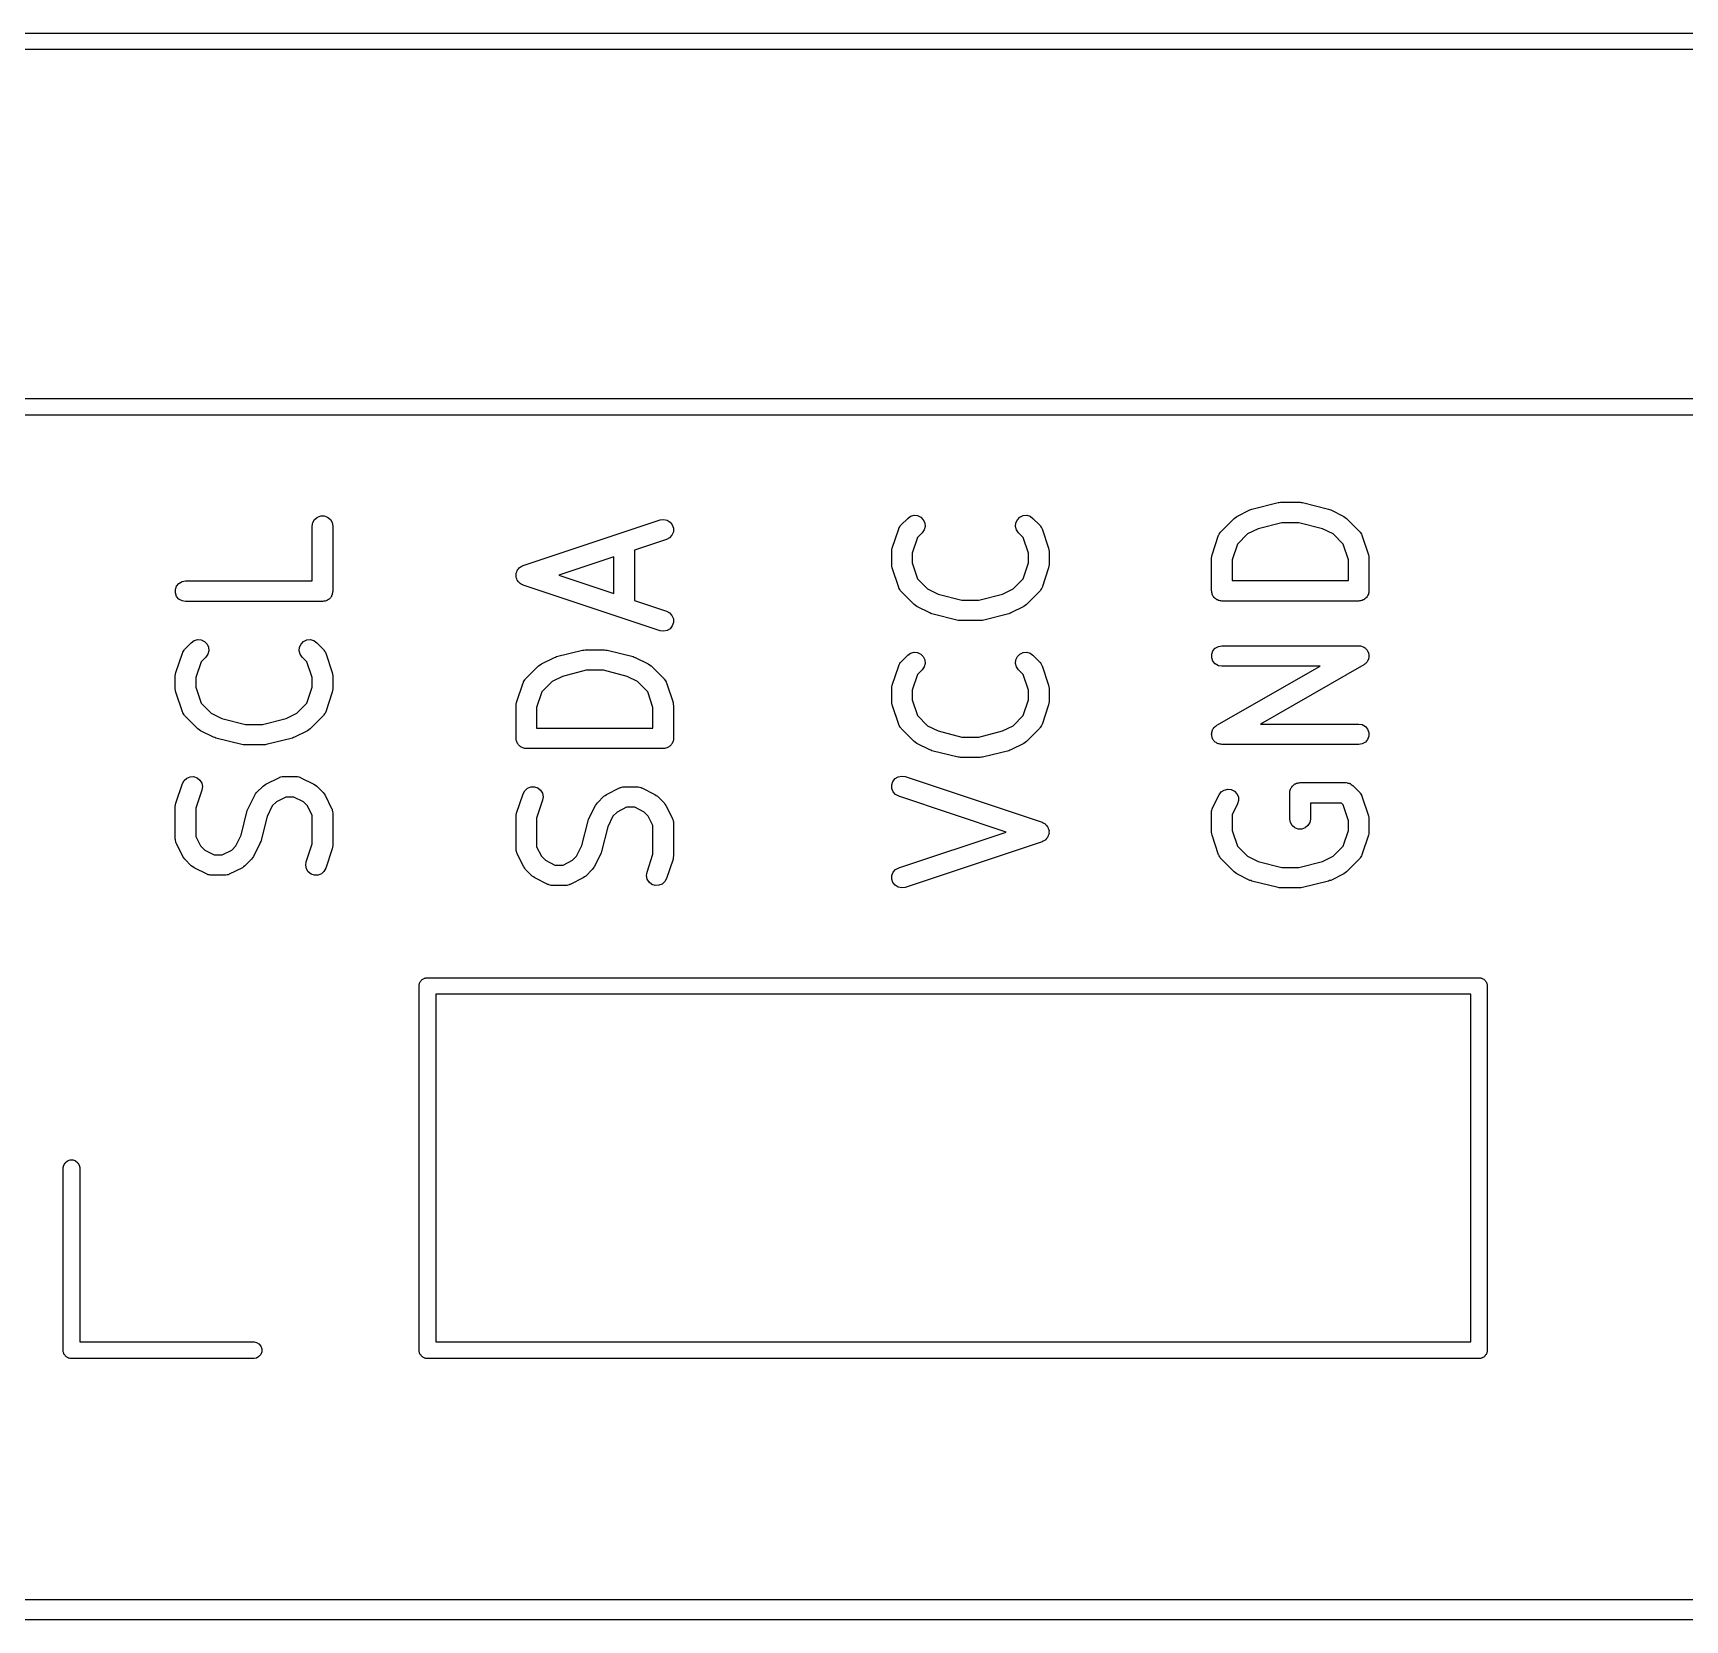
# Model space of a CAD drawing. Extents: x 92.1 to 192.1, y -135.1 to -45.9.
# Drawn here: x 157.9 to 169.97, y -135.07 to -123.49 of the extents above; entities that cross this region are included whole.
import ezdxf

# ---------------------------------------------------------------- set-up
doc = ezdxf.new("R2010")
doc.units = 0
doc.header["$MEASUREMENT"] = 0
doc.layers.add('BLACK', color=7, linetype='CONTINUOUS')

msp = doc.modelspace()

# ---------------------------------------------------------------- linework, layer by layer
at = {"layer": 'BLACK', "linetype": 'CONTINUOUS'}
for p, q in [((150.922, -123.486), (189.032, -123.486)), ((188.967, -123.606), (153.527, -123.606)), ((153.527, -126.156), (188.967, -126.156)), ((191.702, -126.276), (153.462, -126.276)), ((166.804, -126.962), (166.995, -126.915)), ((166.995, -126.915), (167.004, -126.914)), ((167.004, -126.914), (167.013, -126.912)), ((167.013, -126.912), (167.156, -126.912)), ((167.156, -126.912), (167.165, -126.914)), ((167.165, -126.914), (167.174, -126.915)), ((167.174, -126.915), (167.364, -126.962)), ((159.945, -127.06), (159.958, -127.038)), ((159.958, -127.038), (159.978, -127.021)), ((159.978, -127.021), (160.002, -127.012)), ((160.002, -127.012), (160.028, -127.012)), ((160.028, -127.012), (160.053, -127.021)), ((160.053, -127.021), (160.073, -127.038)), ((160.073, -127.038), (160.086, -127.06)), ((161.481, -127.375), (162.481, -127.042)), ((162.481, -127.042), (162.506, -127.038)), ((162.506, -127.038), (162.532, -127.043)), ((162.532, -127.043), (162.554, -127.057)), ((162.554, -127.057), (162.57, -127.077)), ((164.242, -127.077), (164.29, -127.03)), ((164.29, -127.03), (164.311, -127.015)), ((164.311, -127.015), (164.336, -127.008)), ((164.336, -127.008), (164.362, -127.01)), ((164.362, -127.01), (164.386, -127.021)), ((164.386, -127.021), (164.404, -127.04)), ((164.404, -127.04), (164.415, -127.063)), ((165.08, -127.063), (165.091, -127.04)), ((165.091, -127.04), (165.109, -127.021)), ((165.109, -127.021), (165.133, -127.01)), ((165.133, -127.01), (165.159, -127.008)), ((165.159, -127.008), (165.184, -127.015)), ((165.184, -127.015), (165.205, -127.03)), ((165.205, -127.03), (165.253, -127.077)), ((166.579, -127.125), (166.674, -127.03)), ((166.674, -127.03), (166.684, -127.023)), ((166.684, -127.023), (166.694, -127.016)), ((166.694, -127.016), (166.789, -126.968)), ((166.789, -126.968), (166.797, -126.966)), ((166.797, -126.966), (166.804, -126.962)), ((167.364, -126.962), (167.372, -126.966)), ((167.372, -126.966), (167.38, -126.968)), ((167.38, -126.968), (167.475, -127.016)), ((167.475, -127.016), (167.485, -127.023)), ((167.485, -127.023), (167.495, -127.03)), ((167.495, -127.03), (167.59, -127.125)), ((159.94, -127.086), (159.945, -127.06)), ((159.94, -127.487), (159.94, -127.086)), ((160.086, -127.06), (160.09, -127.086)), ((160.09, -127.086), (160.09, -127.562)), ((162.551, -127.172), (162.528, -127.184)), ((162.568, -127.152), (162.551, -127.172)), ((162.578, -127.128), (162.568, -127.152)), ((162.57, -127.077), (162.579, -127.102)), ((162.579, -127.102), (162.578, -127.128)), ((164.176, -127.249), (164.224, -127.107)), ((164.224, -127.107), (164.226, -127.103)), ((164.226, -127.103), (164.227, -127.099)), ((164.227, -127.099), (164.232, -127.091)), ((164.232, -127.091), (164.236, -127.084)), ((164.236, -127.084), (164.24, -127.081)), ((164.24, -127.081), (164.242, -127.077)), ((164.361, -127.171), (164.323, -127.285)), ((164.396, -127.136), (164.361, -127.171)), ((164.411, -127.114), (164.396, -127.136)), ((164.418, -127.089), (164.411, -127.114)), ((164.415, -127.063), (164.418, -127.089)), ((165.078, -127.089), (165.08, -127.063)), ((165.084, -127.114), (165.078, -127.089)), ((165.099, -127.136), (165.084, -127.114)), ((165.134, -127.171), (165.099, -127.136)), ((165.173, -127.285), (165.134, -127.171)), ((165.253, -127.077), (165.255, -127.081)), ((165.255, -127.081), (165.259, -127.084)), ((165.259, -127.084), (165.263, -127.091)), ((165.263, -127.091), (165.268, -127.099)), ((165.268, -127.099), (165.269, -127.103)), ((165.269, -127.103), (165.271, -127.107)), ((165.271, -127.107), (165.319, -127.249)), ((166.513, -127.297), (166.561, -127.154)), ((166.561, -127.154), (166.563, -127.15)), ((166.563, -127.15), (166.564, -127.146)), ((166.564, -127.146), (166.569, -127.139)), ((166.569, -127.139), (166.573, -127.131)), ((166.573, -127.131), (166.576, -127.128)), ((166.576, -127.128), (166.579, -127.125)), ((166.772, -127.144), (166.698, -127.218)), ((166.849, -127.106), (166.772, -127.144)), ((167.022, -127.062), (166.849, -127.106)), ((167.147, -127.062), (167.022, -127.062)), ((167.32, -127.106), (167.147, -127.062)), ((167.397, -127.144), (167.32, -127.106)), ((167.471, -127.218), (167.397, -127.144)), ((167.59, -127.125), (167.592, -127.128)), ((167.592, -127.128), (167.596, -127.131)), ((167.596, -127.131), (167.6, -127.139)), ((167.6, -127.139), (167.605, -127.146)), ((167.605, -127.146), (167.606, -127.15)), ((167.606, -127.15), (167.608, -127.154)), ((167.608, -127.154), (167.656, -127.297)), ((162.528, -127.184), (162.294, -127.262)), ((162.294, -127.262), (162.294, -127.63)), ((164.173, -127.273), (164.175, -127.261)), ((164.173, -127.368), (164.173, -127.273)), ((164.175, -127.261), (164.176, -127.249)), ((164.323, -127.285), (164.323, -127.356)), ((165.173, -127.356), (165.173, -127.285)), ((165.319, -127.249), (165.32, -127.261)), ((165.32, -127.261), (165.323, -127.273)), ((165.323, -127.273), (165.323, -127.368)), ((166.511, -127.309), (166.513, -127.297)), ((166.698, -127.218), (166.659, -127.333)), ((167.509, -127.333), (167.471, -127.218)), ((167.656, -127.297), (167.657, -127.309)), ((161.435, -127.421), (161.438, -127.41)), ((161.438, -127.41), (161.44, -127.409)), ((161.44, -127.407), (161.448, -127.399)), ((161.44, -127.409), (161.44, -127.407)), ((161.448, -127.399), (161.455, -127.39)), ((161.455, -127.39), (161.456, -127.389)), ((161.456, -127.389), (161.458, -127.387)), ((161.458, -127.387), (161.467, -127.382)), ((161.467, -127.382), (161.477, -127.376)), ((161.477, -127.376), (161.479, -127.376)), ((161.479, -127.376), (161.481, -127.375)), ((162.144, -127.312), (161.742, -127.446)), ((162.144, -127.58), (162.144, -127.312)), ((164.175, -127.38), (164.173, -127.368)), ((164.176, -127.392), (164.175, -127.38)), ((164.224, -127.535), (164.176, -127.392)), ((164.323, -127.356), (164.361, -127.471)), ((165.134, -127.471), (165.173, -127.356)), ((165.319, -127.392), (165.271, -127.535)), ((165.32, -127.38), (165.319, -127.392)), ((165.323, -127.368), (165.32, -127.38)), ((166.509, -127.321), (166.511, -127.309)), ((166.509, -127.559), (166.509, -127.321)), ((166.659, -127.333), (166.659, -127.484)), ((167.509, -127.484), (167.509, -127.333)), ((167.657, -127.309), (167.659, -127.321)), ((167.659, -127.321), (167.659, -127.559)), ((158.941, -127.549), (158.95, -127.525)), ((158.95, -127.525), (158.967, -127.505)), ((158.967, -127.505), (158.99, -127.492)), ((158.99, -127.492), (159.015, -127.487)), ((159.015, -127.487), (159.94, -127.487)), ((161.43, -127.435), (161.431, -127.433)), ((161.43, -127.446), (161.43, -127.435)), ((161.43, -127.457), (161.43, -127.446)), ((161.431, -127.459), (161.43, -127.457)), ((161.431, -127.431), (161.435, -127.421)), ((161.431, -127.433), (161.431, -127.431)), ((161.431, -127.461), (161.431, -127.459)), ((161.435, -127.471), (161.431, -127.461)), ((161.438, -127.482), (161.435, -127.471)), ((161.44, -127.484), (161.438, -127.482)), ((161.44, -127.485), (161.44, -127.484)), ((161.448, -127.494), (161.44, -127.485)), ((161.455, -127.502), (161.448, -127.494)), ((161.456, -127.503), (161.455, -127.502)), ((161.458, -127.505), (161.456, -127.503)), ((161.467, -127.51), (161.458, -127.505)), ((161.477, -127.516), (161.467, -127.51)), ((161.479, -127.516), (161.477, -127.516)), ((161.481, -127.517), (161.479, -127.516)), ((162.481, -127.851), (161.481, -127.517)), ((161.742, -127.446), (162.144, -127.58)), ((164.226, -127.539), (164.224, -127.535)), ((164.227, -127.543), (164.226, -127.539)), ((164.361, -127.471), (164.435, -127.545)), ((165.06, -127.545), (165.134, -127.471)), ((165.269, -127.539), (165.268, -127.543)), ((165.271, -127.535), (165.269, -127.539)), ((166.659, -127.484), (167.509, -127.484)), ((158.941, -127.575), (158.941, -127.549)), ((158.95, -127.6), (158.941, -127.575)), ((158.967, -127.62), (158.95, -127.6)), ((158.99, -127.633), (158.967, -127.62)), ((159.015, -127.637), (158.99, -127.633)), ((160.015, -127.637), (159.015, -127.637)), ((160.022, -127.636), (160.015, -127.637)), ((160.028, -127.636), (160.022, -127.636)), ((160.034, -127.634), (160.028, -127.636)), ((160.041, -127.633), (160.034, -127.634)), ((160.047, -127.629), (160.041, -127.633)), ((160.053, -127.627), (160.047, -127.629)), ((160.058, -127.623), (160.053, -127.627)), ((160.063, -127.62), (160.058, -127.623)), ((160.068, -127.615), (160.063, -127.62)), ((160.073, -127.61), (160.068, -127.615)), ((160.076, -127.605), (160.073, -127.61)), ((160.08, -127.6), (160.076, -127.605)), ((160.082, -127.593), (160.08, -127.6)), ((160.086, -127.588), (160.082, -127.593)), ((160.087, -127.581), (160.086, -127.588)), ((160.089, -127.575), (160.087, -127.581)), ((160.09, -127.562), (160.089, -127.569)), ((160.089, -127.569), (160.089, -127.575)), ((162.294, -127.63), (162.528, -127.708)), ((164.232, -127.55), (164.227, -127.543)), ((164.236, -127.558), (164.232, -127.55)), ((164.24, -127.561), (164.236, -127.558)), ((164.242, -127.564), (164.24, -127.561)), ((164.337, -127.66), (164.242, -127.564)), ((164.347, -127.666), (164.337, -127.66)), ((164.435, -127.545), (164.512, -127.583)), ((164.512, -127.583), (164.685, -127.627)), ((164.685, -127.627), (164.81, -127.627)), ((164.81, -127.627), (164.983, -127.583)), ((164.983, -127.583), (165.06, -127.545)), ((165.158, -127.66), (165.148, -127.666)), ((165.253, -127.564), (165.158, -127.66)), ((165.255, -127.561), (165.253, -127.564)), ((165.259, -127.558), (165.255, -127.561)), ((165.263, -127.55), (165.259, -127.558)), ((165.268, -127.543), (165.263, -127.55)), ((166.511, -127.565), (166.509, -127.559)), ((166.511, -127.572), (166.511, -127.565)), ((166.513, -127.578), (166.511, -127.572)), ((166.514, -127.585), (166.513, -127.578)), ((166.517, -127.59), (166.514, -127.585)), ((166.519, -127.596), (166.517, -127.59)), ((166.524, -127.601), (166.519, -127.596)), ((166.527, -127.607), (166.524, -127.601)), ((166.532, -127.611), (166.527, -127.607)), ((166.536, -127.616), (166.532, -127.611)), ((166.542, -127.62), (166.536, -127.616)), ((166.547, -127.624), (166.542, -127.62)), ((166.553, -127.626), (166.547, -127.624)), ((166.559, -127.629), (166.553, -127.626)), ((166.565, -127.631), (166.559, -127.629)), ((166.571, -127.633), (166.565, -127.631)), ((166.578, -127.633), (166.571, -127.633)), ((166.584, -127.634), (166.578, -127.633)), ((167.584, -127.634), (166.584, -127.634)), ((167.591, -127.633), (167.584, -127.634)), ((167.597, -127.633), (167.591, -127.633)), ((167.604, -127.631), (167.597, -127.633)), ((167.61, -127.629), (167.604, -127.631)), ((167.616, -127.626), (167.61, -127.629)), ((167.622, -127.624), (167.616, -127.626)), ((167.627, -127.62), (167.622, -127.624)), ((167.633, -127.616), (167.627, -127.62)), ((167.637, -127.611), (167.633, -127.616)), ((167.642, -127.607), (167.637, -127.611)), ((167.645, -127.601), (167.642, -127.607)), ((167.649, -127.596), (167.645, -127.601)), ((167.652, -127.59), (167.649, -127.596)), ((167.655, -127.585), (167.652, -127.59)), ((167.656, -127.578), (167.655, -127.585)), ((167.658, -127.572), (167.656, -127.578)), ((167.659, -127.559), (167.658, -127.565)), ((167.658, -127.565), (167.658, -127.572)), ((162.528, -127.708), (162.551, -127.721)), ((162.551, -127.721), (162.568, -127.74)), ((162.568, -127.74), (162.578, -127.765)), ((162.578, -127.765), (162.579, -127.791)), ((164.357, -127.674), (164.347, -127.666)), ((164.452, -127.721), (164.357, -127.674)), ((164.46, -127.724), (164.452, -127.721)), ((164.467, -127.727), (164.46, -127.724)), ((164.658, -127.775), (164.467, -127.727)), ((164.667, -127.775), (164.658, -127.775)), ((164.676, -127.777), (164.667, -127.775)), ((164.819, -127.777), (164.676, -127.777)), ((164.828, -127.775), (164.819, -127.777)), ((164.837, -127.775), (164.828, -127.775)), ((165.028, -127.727), (164.837, -127.775)), ((165.035, -127.724), (165.028, -127.727)), ((165.043, -127.721), (165.035, -127.724)), ((165.138, -127.674), (165.043, -127.721)), ((165.148, -127.666), (165.138, -127.674)), ((162.506, -127.855), (162.481, -127.851)), ((162.532, -127.849), (162.506, -127.855)), ((162.554, -127.836), (162.532, -127.849)), ((162.57, -127.815), (162.554, -127.836)), ((162.579, -127.791), (162.57, -127.815)), ((158.944, -128.157), (158.992, -128.015)), ((158.992, -128.015), (158.994, -128.011)), ((158.994, -128.011), (158.995, -128.007)), ((158.995, -128.007), (159, -127.999)), ((159, -127.999), (159.004, -127.992)), ((159.004, -127.992), (159.007, -127.989)), ((159.007, -127.989), (159.01, -127.985)), ((159.01, -127.985), (159.057, -127.938)), ((159.057, -127.938), (159.079, -127.923)), ((159.079, -127.923), (159.104, -127.916)), ((159.104, -127.916), (159.13, -127.918)), ((159.13, -127.918), (159.153, -127.929)), ((159.153, -127.929), (159.172, -127.948)), ((159.178, -128.022), (159.163, -128.044)), ((159.172, -127.948), (159.183, -127.971)), ((159.185, -127.997), (159.178, -128.022)), ((159.183, -127.971), (159.185, -127.997)), ((159.845, -127.997), (159.847, -127.971)), ((159.852, -128.022), (159.845, -127.997)), ((159.847, -127.971), (159.859, -127.948)), ((159.867, -128.044), (159.852, -128.022)), ((159.859, -127.948), (159.877, -127.929)), ((159.877, -127.929), (159.901, -127.918)), ((159.901, -127.918), (159.926, -127.916)), ((159.926, -127.916), (159.952, -127.923)), ((159.952, -127.923), (159.973, -127.938)), ((159.973, -127.938), (160.021, -127.985)), ((160.021, -127.985), (160.023, -127.989)), ((160.023, -127.989), (160.026, -127.992)), ((160.026, -127.992), (160.03, -127.999)), ((160.03, -127.999), (160.036, -128.007)), ((160.036, -128.007), (160.037, -128.011)), ((160.037, -128.011), (160.039, -128.015)), ((160.039, -128.015), (160.086, -128.157)), ((161.724, -128.04), (161.915, -127.992)), ((161.915, -127.992), (161.924, -127.992)), ((161.924, -127.992), (161.933, -127.99)), ((161.933, -127.99), (162.076, -127.99)), ((162.076, -127.99), (162.085, -127.992)), ((162.085, -127.992), (162.094, -127.992)), ((162.094, -127.992), (162.284, -128.04)), ((164.29, -128.03), (164.311, -128.015)), ((164.311, -128.015), (164.336, -128.008)), ((164.336, -128.008), (164.362, -128.01)), ((164.362, -128.01), (164.386, -128.021)), ((164.386, -128.021), (164.404, -128.04)), ((165.091, -128.04), (165.109, -128.021)), ((165.109, -128.021), (165.133, -128.01)), ((165.133, -128.01), (165.159, -128.008)), ((165.159, -128.008), (165.184, -128.015)), ((165.184, -128.015), (165.205, -128.03)), ((166.511, -128.022), (166.519, -127.998)), ((166.511, -128.048), (166.511, -128.022)), ((166.519, -127.998), (166.536, -127.978)), ((166.536, -127.978), (166.559, -127.965)), ((166.559, -127.965), (166.584, -127.96)), ((166.584, -127.96), (167.584, -127.96)), ((167.584, -127.96), (167.591, -127.961)), ((167.591, -127.961), (167.598, -127.961)), ((167.598, -127.961), (167.604, -127.963)), ((167.604, -127.963), (167.61, -127.965)), ((167.61, -127.965), (167.616, -127.968)), ((167.616, -127.968), (167.622, -127.97)), ((167.622, -127.97), (167.627, -127.974)), ((167.627, -127.974), (167.633, -127.978)), ((167.633, -127.978), (167.637, -127.983)), ((167.637, -127.983), (167.642, -127.987)), ((167.642, -127.987), (167.645, -127.993)), ((167.645, -127.993), (167.649, -127.998)), ((167.649, -127.998), (167.652, -128.004)), ((167.652, -128.004), (167.655, -128.01)), ((167.655, -128.01), (167.656, -128.016)), ((167.656, -128.016), (167.658, -128.022)), ((167.658, -128.022), (167.658, -128.029)), ((159.128, -128.079), (159.09, -128.193)), ((159.163, -128.044), (159.128, -128.079)), ((159.902, -128.079), (159.867, -128.044)), ((159.94, -128.193), (159.902, -128.079)), ((161.499, -128.203), (161.594, -128.107)), ((161.594, -128.107), (161.604, -128.101)), ((161.604, -128.101), (161.614, -128.093)), ((161.614, -128.093), (161.709, -128.046)), ((161.709, -128.046), (161.717, -128.043)), ((161.717, -128.043), (161.724, -128.04)), ((161.942, -128.14), (161.769, -128.184)), ((162.067, -128.14), (161.942, -128.14)), ((162.24, -128.184), (162.067, -128.14)), ((162.284, -128.04), (162.292, -128.043)), ((162.292, -128.043), (162.3, -128.046)), ((162.3, -128.046), (162.395, -128.093)), ((162.395, -128.093), (162.405, -128.101)), ((162.405, -128.101), (162.415, -128.107)), ((162.415, -128.107), (162.51, -128.203)), ((164.176, -128.249), (164.224, -128.107)), ((164.224, -128.107), (164.226, -128.103)), ((164.226, -128.103), (164.227, -128.099)), ((164.227, -128.099), (164.232, -128.091)), ((164.232, -128.091), (164.236, -128.084)), ((164.236, -128.084), (164.24, -128.081)), ((164.24, -128.081), (164.242, -128.077)), ((164.242, -128.077), (164.29, -128.03)), ((164.396, -128.136), (164.361, -128.171)), ((164.411, -128.114), (164.396, -128.136)), ((164.404, -128.04), (164.415, -128.063)), ((164.418, -128.089), (164.411, -128.114)), ((164.415, -128.063), (164.418, -128.089)), ((165.078, -128.089), (165.08, -128.063)), ((165.084, -128.114), (165.078, -128.089)), ((165.08, -128.063), (165.091, -128.04)), ((165.099, -128.136), (165.084, -128.114)), ((165.134, -128.171), (165.099, -128.136)), ((165.205, -128.03), (165.253, -128.077)), ((165.253, -128.077), (165.255, -128.081)), ((165.255, -128.081), (165.259, -128.084)), ((165.259, -128.084), (165.263, -128.091)), ((165.263, -128.091), (165.268, -128.099)), ((165.268, -128.099), (165.269, -128.103)), ((165.269, -128.103), (165.271, -128.107)), ((165.271, -128.107), (165.319, -128.249)), ((166.519, -128.073), (166.511, -128.048)), ((166.536, -128.093), (166.519, -128.073)), ((166.559, -128.106), (166.536, -128.093)), ((166.547, -128.541), (167.302, -128.11)), ((166.584, -128.11), (166.559, -128.106)), ((167.302, -128.11), (166.584, -128.11)), ((167.622, -128.1), (166.867, -128.532)), ((167.627, -128.096), (167.622, -128.1)), ((167.633, -128.093), (167.627, -128.096)), ((167.637, -128.088), (167.633, -128.093)), ((167.642, -128.084), (167.637, -128.088)), ((167.645, -128.078), (167.642, -128.084)), ((167.649, -128.073), (167.645, -128.078)), ((167.652, -128.067), (167.649, -128.073)), ((167.655, -128.061), (167.652, -128.067)), ((167.656, -128.054), (167.655, -128.061)), ((167.658, -128.048), (167.656, -128.054)), ((167.658, -128.029), (167.659, -128.035)), ((167.659, -128.035), (167.658, -128.042)), ((167.658, -128.042), (167.658, -128.048)), ((158.94, -128.181), (158.942, -128.169)), ((158.94, -128.276), (158.94, -128.181)), ((158.942, -128.169), (158.944, -128.157)), ((159.09, -128.193), (159.09, -128.264)), ((159.09, -128.264), (159.128, -128.379)), ((159.902, -128.379), (159.94, -128.264)), ((159.94, -128.264), (159.94, -128.193)), ((160.086, -128.157), (160.088, -128.169)), ((160.088, -128.169), (160.09, -128.181)), ((160.09, -128.181), (160.09, -128.276)), ((161.433, -128.375), (161.481, -128.232)), ((161.481, -128.232), (161.483, -128.228)), ((161.483, -128.228), (161.484, -128.224)), ((161.484, -128.224), (161.489, -128.217)), ((161.489, -128.217), (161.493, -128.209)), ((161.493, -128.209), (161.496, -128.206)), ((161.496, -128.206), (161.499, -128.203)), ((161.692, -128.222), (161.618, -128.296)), ((161.769, -128.184), (161.692, -128.222)), ((162.317, -128.222), (162.24, -128.184)), ((162.391, -128.296), (162.317, -128.222)), ((162.51, -128.203), (162.512, -128.206)), ((162.512, -128.206), (162.516, -128.209)), ((162.516, -128.209), (162.52, -128.217)), ((162.52, -128.217), (162.525, -128.224)), ((162.525, -128.224), (162.526, -128.228)), ((162.526, -128.228), (162.528, -128.232)), ((162.528, -128.232), (162.576, -128.375)), ((164.173, -128.273), (164.175, -128.261)), ((164.175, -128.261), (164.176, -128.249)), ((164.361, -128.171), (164.323, -128.285)), ((165.173, -128.285), (165.134, -128.171)), ((165.319, -128.249), (165.32, -128.261)), ((165.32, -128.261), (165.323, -128.273)), ((158.942, -128.288), (158.94, -128.276)), ((158.944, -128.3), (158.942, -128.288)), ((158.992, -128.443), (158.944, -128.3)), ((159.128, -128.379), (159.202, -128.453)), ((159.828, -128.453), (159.902, -128.379)), ((160.086, -128.3), (160.039, -128.443)), ((160.088, -128.288), (160.086, -128.3)), ((160.09, -128.276), (160.088, -128.288)), ((161.431, -128.387), (161.433, -128.375)), ((161.618, -128.296), (161.579, -128.411)), ((162.429, -128.411), (162.391, -128.296)), ((162.576, -128.375), (162.577, -128.387)), ((164.173, -128.368), (164.173, -128.273)), ((164.175, -128.38), (164.173, -128.368)), ((164.176, -128.392), (164.175, -128.38)), ((164.323, -128.285), (164.323, -128.356)), ((164.323, -128.356), (164.361, -128.471)), ((165.134, -128.471), (165.173, -128.356)), ((165.173, -128.356), (165.173, -128.285)), ((165.32, -128.38), (165.319, -128.392)), ((165.323, -128.368), (165.32, -128.38)), ((165.323, -128.273), (165.323, -128.368)), ((158.994, -128.447), (158.992, -128.443)), ((158.995, -128.451), (158.994, -128.447)), ((159, -128.458), (158.995, -128.451)), ((159.004, -128.466), (159, -128.458)), ((159.007, -128.469), (159.004, -128.466)), ((159.01, -128.472), (159.007, -128.469)), ((159.105, -128.567), (159.01, -128.472)), ((159.202, -128.453), (159.279, -128.491)), ((159.279, -128.491), (159.453, -128.535)), ((159.577, -128.535), (159.751, -128.491)), ((159.751, -128.491), (159.828, -128.453)), ((160.021, -128.472), (159.925, -128.567)), ((160.023, -128.469), (160.021, -128.472)), ((160.026, -128.466), (160.023, -128.469)), ((160.03, -128.458), (160.026, -128.466)), ((160.036, -128.451), (160.03, -128.458)), ((160.037, -128.447), (160.036, -128.451)), ((160.039, -128.443), (160.037, -128.447)), ((161.429, -128.399), (161.431, -128.387)), ((161.429, -128.637), (161.429, -128.399)), ((161.579, -128.411), (161.579, -128.562)), ((162.429, -128.562), (162.429, -128.411)), ((162.577, -128.387), (162.579, -128.399)), ((162.579, -128.399), (162.579, -128.637)), ((164.224, -128.535), (164.176, -128.392)), ((164.361, -128.471), (164.435, -128.545)), ((165.06, -128.545), (165.134, -128.471)), ((165.319, -128.392), (165.271, -128.535)), ((159.115, -128.574), (159.105, -128.567)), ((159.124, -128.582), (159.115, -128.574)), ((159.22, -128.629), (159.124, -128.582)), ((159.453, -128.535), (159.577, -128.535)), ((159.906, -128.582), (159.811, -128.629)), ((159.916, -128.574), (159.906, -128.582)), ((159.925, -128.567), (159.916, -128.574)), ((161.579, -128.562), (162.429, -128.562)), ((164.226, -128.539), (164.224, -128.535)), ((164.227, -128.543), (164.226, -128.539)), ((164.232, -128.55), (164.227, -128.543)), ((164.236, -128.558), (164.232, -128.55)), ((164.24, -128.561), (164.236, -128.558)), ((164.242, -128.564), (164.24, -128.561)), ((164.337, -128.66), (164.242, -128.564)), ((164.435, -128.545), (164.512, -128.583)), ((164.512, -128.583), (164.685, -128.627)), ((164.685, -128.627), (164.81, -128.627)), ((164.81, -128.627), (164.983, -128.583)), ((164.983, -128.583), (165.06, -128.545)), ((165.253, -128.564), (165.158, -128.66)), ((165.255, -128.561), (165.253, -128.564)), ((165.259, -128.558), (165.255, -128.561)), ((165.263, -128.55), (165.259, -128.558)), ((165.268, -128.543), (165.263, -128.55)), ((165.269, -128.539), (165.268, -128.543)), ((165.271, -128.535), (165.269, -128.539)), ((166.509, -128.606), (166.511, -128.6)), ((166.511, -128.613), (166.509, -128.606)), ((166.511, -128.593), (166.513, -128.587)), ((166.511, -128.6), (166.511, -128.593)), ((166.511, -128.62), (166.511, -128.613)), ((166.513, -128.626), (166.511, -128.62)), ((166.513, -128.587), (166.514, -128.581)), ((166.514, -128.632), (166.513, -128.626)), ((166.514, -128.581), (166.517, -128.575)), ((166.517, -128.575), (166.519, -128.569)), ((166.519, -128.569), (166.524, -128.564)), ((166.524, -128.564), (166.527, -128.558)), ((166.527, -128.558), (166.532, -128.554)), ((166.532, -128.554), (166.536, -128.549)), ((166.536, -128.549), (166.542, -128.546)), ((166.542, -128.546), (166.547, -128.541)), ((166.867, -128.532), (167.584, -128.532)), ((167.584, -128.532), (167.61, -128.536)), ((167.61, -128.536), (167.633, -128.549)), ((167.633, -128.549), (167.649, -128.569)), ((167.649, -128.569), (167.658, -128.593)), ((167.658, -128.62), (167.649, -128.644)), ((167.658, -128.593), (167.658, -128.62)), ((159.228, -128.631), (159.22, -128.629)), ((159.235, -128.635), (159.228, -128.631)), ((159.426, -128.682), (159.235, -128.635)), ((159.435, -128.683), (159.426, -128.682)), ((159.444, -128.685), (159.435, -128.683)), ((159.587, -128.685), (159.444, -128.685)), ((159.596, -128.683), (159.587, -128.685)), ((159.605, -128.682), (159.596, -128.683)), ((159.795, -128.635), (159.605, -128.682)), ((159.803, -128.631), (159.795, -128.635)), ((159.811, -128.629), (159.803, -128.631)), ((161.431, -128.643), (161.429, -128.637)), ((161.431, -128.65), (161.431, -128.643)), ((161.433, -128.656), (161.431, -128.65)), ((161.434, -128.662), (161.433, -128.656)), ((161.437, -128.668), (161.434, -128.662)), ((161.439, -128.674), (161.437, -128.668)), ((161.444, -128.679), (161.439, -128.674)), ((161.447, -128.685), (161.444, -128.679)), ((161.452, -128.689), (161.447, -128.685)), ((161.456, -128.694), (161.452, -128.689)), ((161.462, -128.697), (161.456, -128.694)), ((161.467, -128.702), (161.462, -128.697)), ((161.473, -128.704), (161.467, -128.702)), ((161.479, -128.707), (161.473, -128.704)), ((161.485, -128.708), (161.479, -128.707)), ((161.491, -128.711), (161.485, -128.708)), ((161.498, -128.711), (161.491, -128.711)), ((161.504, -128.712), (161.498, -128.711)), ((162.504, -128.712), (161.504, -128.712)), ((162.511, -128.711), (162.504, -128.712)), ((162.517, -128.711), (162.511, -128.711)), ((162.524, -128.708), (162.517, -128.711)), ((162.53, -128.707), (162.524, -128.708)), ((162.536, -128.704), (162.53, -128.707)), ((162.542, -128.702), (162.536, -128.704)), ((162.547, -128.697), (162.542, -128.702)), ((162.553, -128.694), (162.547, -128.697)), ((162.557, -128.689), (162.553, -128.694)), ((162.562, -128.685), (162.557, -128.689)), ((162.565, -128.679), (162.562, -128.685)), ((162.569, -128.674), (162.565, -128.679)), ((162.572, -128.668), (162.569, -128.674)), ((162.575, -128.662), (162.572, -128.668)), ((162.576, -128.656), (162.575, -128.662)), ((162.578, -128.65), (162.576, -128.656)), ((162.579, -128.637), (162.578, -128.643)), ((162.578, -128.643), (162.578, -128.65)), ((164.347, -128.666), (164.337, -128.66)), ((164.357, -128.674), (164.347, -128.666)), ((164.452, -128.721), (164.357, -128.674)), ((164.46, -128.724), (164.452, -128.721)), ((164.467, -128.727), (164.46, -128.724)), ((164.658, -128.775), (164.467, -128.727)), ((165.028, -128.727), (164.837, -128.775)), ((165.035, -128.724), (165.028, -128.727)), ((165.043, -128.721), (165.035, -128.724)), ((165.138, -128.674), (165.043, -128.721)), ((165.148, -128.666), (165.138, -128.674)), ((165.158, -128.66), (165.148, -128.666)), ((166.517, -128.638), (166.514, -128.632)), ((166.519, -128.644), (166.517, -128.638)), ((166.524, -128.649), (166.519, -128.644)), ((166.527, -128.654), (166.524, -128.649)), ((166.532, -128.659), (166.527, -128.654)), ((166.536, -128.664), (166.532, -128.659)), ((166.542, -128.667), (166.536, -128.664)), ((166.547, -128.671), (166.542, -128.667)), ((166.553, -128.674), (166.547, -128.671)), ((166.559, -128.677), (166.553, -128.674)), ((166.565, -128.678), (166.559, -128.677)), ((166.571, -128.68), (166.565, -128.678)), ((166.578, -128.68), (166.571, -128.68)), ((166.584, -128.682), (166.578, -128.68)), ((167.584, -128.682), (166.584, -128.682)), ((167.61, -128.677), (167.584, -128.682)), ((167.633, -128.664), (167.61, -128.677)), ((167.649, -128.644), (167.633, -128.664)), ((164.667, -128.775), (164.658, -128.775)), ((164.676, -128.777), (164.667, -128.775)), ((164.819, -128.777), (164.676, -128.777)), ((164.828, -128.775), (164.819, -128.777)), ((164.837, -128.775), (164.828, -128.775)), ((158.944, -129.11), (158.992, -128.967)), ((158.992, -128.967), (159.004, -128.944)), ((159.004, -128.944), (159.024, -128.927)), ((159.024, -128.927), (159.048, -128.917)), ((159.048, -128.917), (159.074, -128.916)), ((159.074, -128.916), (159.099, -128.925)), ((159.099, -128.925), (159.119, -128.941)), ((159.119, -128.941), (159.133, -128.963)), ((159.133, -128.963), (159.138, -128.989)), ((159.138, -128.989), (159.134, -129.014)), ((159.534, -129.033), (159.581, -128.985)), ((159.581, -128.985), (159.591, -128.978)), ((159.591, -128.978), (159.601, -128.971)), ((159.601, -128.971), (159.696, -128.924)), ((159.696, -128.924), (159.7, -128.922)), ((159.7, -128.922), (159.704, -128.92)), ((159.704, -128.92), (159.712, -128.919)), ((159.712, -128.919), (159.721, -128.916)), ((159.721, -128.916), (159.725, -128.916)), ((159.725, -128.916), (159.729, -128.916)), ((159.729, -128.916), (159.825, -128.916)), ((159.825, -128.916), (159.829, -128.916)), ((159.829, -128.916), (159.833, -128.916)), ((159.833, -128.916), (159.842, -128.919)), ((159.842, -128.919), (159.85, -128.92)), ((159.85, -128.92), (159.854, -128.922)), ((159.854, -128.922), (159.858, -128.924)), ((159.858, -128.924), (159.953, -128.971)), ((159.953, -128.971), (159.963, -128.978)), ((159.963, -128.978), (159.973, -128.985)), ((159.973, -128.985), (160.021, -129.033)), ((164.173, -128.976), (164.182, -128.952)), ((164.174, -129.003), (164.173, -128.976)), ((164.182, -128.952), (164.198, -128.931)), ((164.198, -128.931), (164.22, -128.918)), ((164.22, -128.918), (164.246, -128.912)), ((164.246, -128.912), (164.271, -128.916)), ((164.271, -128.916), (165.271, -129.25)), ((167.095, -128.993), (167.098, -128.987)), ((167.098, -128.987), (167.103, -128.983)), ((167.103, -128.983), (167.108, -128.978)), ((167.108, -128.978), (167.113, -128.974)), ((167.113, -128.974), (167.118, -128.97)), ((167.118, -128.97), (167.124, -128.968)), ((167.124, -128.968), (167.13, -128.965)), ((167.13, -128.965), (167.137, -128.963)), ((167.137, -128.963), (167.143, -128.961)), ((167.143, -128.961), (167.149, -128.961)), ((167.149, -128.961), (167.156, -128.96)), ((167.156, -128.96), (167.489, -128.96)), ((167.489, -128.96), (167.492, -128.961)), ((167.492, -128.961), (167.496, -128.96)), ((167.496, -128.96), (167.505, -128.963)), ((167.505, -128.963), (167.515, -128.965)), ((167.515, -128.965), (167.518, -128.966)), ((167.518, -128.966), (167.521, -128.967)), ((167.521, -128.967), (167.529, -128.973)), ((167.529, -128.973), (167.537, -128.978)), ((167.537, -128.978), (167.539, -128.98)), ((167.539, -128.98), (167.542, -128.982)), ((167.542, -128.982), (167.59, -129.03)), ((159.134, -129.014), (159.09, -129.146)), ((159.472, -129.148), (159.52, -129.052)), ((159.52, -129.052), (159.527, -129.043)), ((159.527, -129.043), (159.534, -129.033)), ((159.679, -129.1), (159.648, -129.13)), ((159.747, -129.066), (159.679, -129.1)), ((159.807, -129.066), (159.747, -129.066)), ((159.876, -129.1), (159.807, -129.066)), ((159.906, -129.13), (159.876, -129.1)), ((160.021, -129.033), (160.027, -129.043)), ((160.027, -129.043), (160.035, -129.052)), ((160.035, -129.052), (160.082, -129.148)), ((161.433, -129.184), (161.481, -129.042)), ((161.481, -129.042), (161.493, -129.019)), ((161.493, -129.019), (161.513, -129.001)), ((161.513, -129.001), (161.537, -128.992)), ((161.537, -128.992), (161.563, -128.991)), ((161.563, -128.991), (161.588, -128.999)), ((161.623, -129.089), (161.579, -129.22)), ((161.588, -128.999), (161.608, -129.015)), ((161.608, -129.015), (161.622, -129.038)), ((161.622, -129.038), (161.627, -129.063)), ((161.627, -129.063), (161.623, -129.089)), ((162.016, -129.117), (162.023, -129.107)), ((162.023, -129.107), (162.07, -129.06)), ((162.07, -129.06), (162.08, -129.053)), ((162.08, -129.053), (162.09, -129.046)), ((162.09, -129.046), (162.185, -128.998)), ((162.185, -128.998), (162.189, -128.997)), ((162.189, -128.997), (162.193, -128.995)), ((162.193, -128.995), (162.202, -128.993)), ((162.202, -128.993), (162.21, -128.991)), ((162.21, -128.991), (162.214, -128.991)), ((162.214, -128.991), (162.219, -128.99)), ((162.219, -128.99), (162.314, -128.99)), ((162.314, -128.99), (162.318, -128.991)), ((162.318, -128.991), (162.322, -128.991)), ((162.322, -128.991), (162.331, -128.993)), ((162.331, -128.993), (162.34, -128.995)), ((162.34, -128.995), (162.343, -128.997)), ((162.343, -128.997), (162.347, -128.998)), ((162.347, -128.998), (162.443, -129.046)), ((162.443, -129.046), (162.452, -129.053)), ((162.452, -129.053), (162.462, -129.06)), ((162.462, -129.06), (162.51, -129.107)), ((162.51, -129.107), (162.517, -129.117)), ((164.184, -129.027), (164.174, -129.003)), ((164.201, -129.046), (164.184, -129.027)), ((164.224, -129.059), (164.201, -129.046)), ((165.01, -129.321), (164.224, -129.059)), ((166.517, -129.144), (166.565, -129.049)), ((166.565, -129.049), (166.58, -129.028)), ((166.58, -129.028), (166.602, -129.014)), ((166.602, -129.014), (166.628, -129.008)), ((166.628, -129.008), (166.653, -129.011)), ((166.653, -129.011), (166.677, -129.022)), ((166.677, -129.022), (166.695, -129.041)), ((166.695, -129.041), (166.705, -129.065)), ((166.707, -129.091), (166.699, -129.116)), ((166.705, -129.065), (166.707, -129.091)), ((167.081, -129.035), (167.082, -129.029)), ((167.081, -129.226), (167.081, -129.035)), ((167.082, -129.022), (167.084, -129.016)), ((167.082, -129.029), (167.082, -129.022)), ((167.084, -129.016), (167.085, -129.009)), ((167.085, -129.009), (167.089, -129.004)), ((167.089, -129.004), (167.091, -128.998)), ((167.091, -128.998), (167.095, -128.993)), ((167.59, -129.03), (167.592, -129.033)), ((167.592, -129.033), (167.596, -129.036)), ((167.596, -129.036), (167.6, -129.044)), ((167.6, -129.044), (167.605, -129.051)), ((167.605, -129.051), (167.606, -129.055)), ((167.606, -129.055), (167.608, -129.059)), ((167.608, -129.059), (167.656, -129.202)), ((158.94, -129.134), (158.942, -129.122)), ((158.94, -129.372), (158.94, -129.134)), ((158.942, -129.122), (158.944, -129.11)), ((159.09, -129.146), (159.09, -129.354)), ((159.421, -129.345), (159.466, -129.163)), ((159.466, -129.163), (159.47, -129.155)), ((159.47, -129.155), (159.472, -129.148)), ((159.61, -129.207), (159.564, -129.39)), ((159.648, -129.13), (159.61, -129.207)), ((159.94, -129.199), (159.906, -129.13)), ((159.94, -129.407), (159.94, -129.199)), ((160.082, -129.148), (160.083, -129.152)), ((160.083, -129.152), (160.086, -129.155)), ((160.086, -129.155), (160.087, -129.164)), ((160.087, -129.164), (160.09, -129.173)), ((160.09, -129.173), (160.089, -129.177)), ((160.089, -129.177), (160.09, -129.181)), ((160.09, -129.181), (160.09, -129.419)), ((161.429, -129.208), (161.431, -129.196)), ((161.429, -129.446), (161.429, -129.208)), ((161.431, -129.196), (161.433, -129.184)), ((161.579, -129.22), (161.579, -129.429)), ((161.955, -129.238), (161.959, -129.23)), ((161.959, -129.23), (161.961, -129.222)), ((161.961, -129.222), (162.009, -129.127)), ((162.009, -129.127), (162.016, -129.117)), ((162.137, -129.205), (162.099, -129.282)), ((162.168, -129.175), (162.137, -129.205)), ((162.236, -129.14), (162.168, -129.175)), ((162.296, -129.14), (162.236, -129.14)), ((162.365, -129.175), (162.296, -129.14)), ((162.395, -129.205), (162.365, -129.175)), ((162.429, -129.273), (162.395, -129.205)), ((162.517, -129.117), (162.524, -129.127)), ((162.524, -129.127), (162.571, -129.222)), ((162.571, -129.222), (162.573, -129.226)), ((162.573, -129.226), (162.575, -129.23)), ((162.575, -129.23), (162.576, -129.239)), ((166.509, -129.178), (166.51, -129.174)), ((166.509, -129.321), (166.509, -129.178)), ((166.51, -129.169), (166.512, -129.161)), ((166.51, -129.174), (166.51, -129.169)), ((166.512, -129.161), (166.514, -129.152)), ((166.514, -129.152), (166.516, -129.149)), ((166.516, -129.149), (166.517, -129.144)), ((166.699, -129.116), (166.659, -129.196)), ((166.659, -129.196), (166.659, -129.309)), ((167.085, -129.251), (167.081, -129.226)), ((167.231, -129.226), (167.226, -129.251)), ((167.458, -129.11), (167.231, -129.11)), ((167.231, -129.11), (167.231, -129.226)), ((167.471, -129.123), (167.458, -129.11)), ((167.509, -129.238), (167.471, -129.123)), ((167.656, -129.202), (167.657, -129.214)), ((167.657, -129.214), (167.659, -129.226)), ((167.659, -129.226), (167.659, -129.321)), ((159.382, -129.422), (159.421, -129.345)), ((161.91, -129.42), (161.955, -129.238)), ((162.099, -129.282), (162.053, -129.464)), ((162.429, -129.482), (162.429, -129.273)), ((162.576, -129.239), (162.579, -129.247)), ((162.579, -129.247), (162.579, -129.251)), ((162.579, -129.251), (162.579, -129.256)), ((162.579, -129.256), (162.579, -129.494)), ((164.224, -129.583), (165.01, -129.321)), ((165.271, -129.25), (165.273, -129.251)), ((165.273, -129.251), (165.275, -129.251)), ((165.275, -129.251), (165.285, -129.257)), ((165.285, -129.257), (165.294, -129.262)), ((165.294, -129.262), (165.296, -129.264)), ((165.296, -129.264), (165.297, -129.265)), ((165.297, -129.265), (165.304, -129.273)), ((165.304, -129.273), (165.311, -129.282)), ((165.311, -129.282), (165.312, -129.283)), ((165.312, -129.283), (165.314, -129.285)), ((165.314, -129.285), (165.317, -129.296)), ((165.317, -129.346), (165.314, -129.357)), ((165.317, -129.296), (165.321, -129.306)), ((165.321, -129.336), (165.317, -129.346)), ((165.321, -129.306), (165.321, -129.308)), ((165.321, -129.308), (165.322, -129.31)), ((165.322, -129.31), (165.321, -129.321)), ((165.321, -129.321), (165.322, -129.332)), ((165.322, -129.332), (165.321, -129.334)), ((165.321, -129.334), (165.321, -129.336)), ((166.511, -129.333), (166.509, -129.321)), ((166.513, -129.345), (166.511, -129.333)), ((166.561, -129.487), (166.513, -129.345)), ((166.659, -129.309), (166.698, -129.423)), ((167.098, -129.274), (167.085, -129.251)), ((167.118, -129.291), (167.098, -129.274)), ((167.143, -129.299), (167.118, -129.291)), ((167.169, -129.299), (167.143, -129.299)), ((167.193, -129.291), (167.169, -129.299)), ((167.213, -129.274), (167.193, -129.291)), ((167.226, -129.251), (167.213, -129.274)), ((167.471, -129.423), (167.509, -129.309)), ((167.509, -129.309), (167.509, -129.238)), ((167.656, -129.345), (167.608, -129.487)), ((167.657, -129.333), (167.656, -129.345)), ((167.659, -129.321), (167.657, -129.333)), ((158.941, -129.376), (158.94, -129.372)), ((158.941, -129.38), (158.941, -129.376)), ((158.943, -129.389), (158.941, -129.38)), ((158.945, -129.397), (158.943, -129.389)), ((158.947, -129.401), (158.945, -129.397)), ((158.948, -129.405), (158.947, -129.401)), ((158.996, -129.5), (158.948, -129.405)), ((159.09, -129.354), (159.124, -129.422)), ((159.124, -129.422), (159.155, -129.453)), ((159.155, -129.453), (159.223, -129.487)), ((159.283, -129.487), (159.352, -129.453)), ((159.352, -129.453), (159.382, -129.422)), ((159.558, -129.405), (159.511, -129.5)), ((159.561, -129.397), (159.558, -129.405)), ((159.564, -129.39), (159.561, -129.397)), ((159.896, -129.538), (159.94, -129.407)), ((160.086, -129.443), (160.039, -129.586)), ((160.088, -129.431), (160.086, -129.443)), ((160.09, -129.419), (160.088, -129.431)), ((161.43, -129.45), (161.429, -129.446)), ((161.43, -129.455), (161.43, -129.45)), ((161.432, -129.463), (161.43, -129.455)), ((161.434, -129.472), (161.432, -129.463)), ((161.579, -129.429), (161.614, -129.497)), ((161.871, -129.497), (161.91, -129.42)), ((162.053, -129.464), (162.05, -129.472)), ((165.271, -129.392), (164.271, -129.725)), ((165.273, -129.391), (165.271, -129.392)), ((165.275, -129.391), (165.273, -129.391)), ((165.285, -129.385), (165.275, -129.391)), ((165.294, -129.38), (165.285, -129.385)), ((165.296, -129.378), (165.294, -129.38)), ((165.297, -129.377), (165.296, -129.378)), ((165.304, -129.368), (165.297, -129.377)), ((165.311, -129.36), (165.304, -129.368)), ((165.312, -129.358), (165.311, -129.36)), ((165.314, -129.357), (165.312, -129.358)), ((166.698, -129.423), (166.772, -129.497)), ((167.397, -129.497), (167.471, -129.423)), ((159.003, -129.51), (158.996, -129.5)), ((159.01, -129.52), (159.003, -129.51)), ((159.057, -129.567), (159.01, -129.52)), ((159.067, -129.574), (159.057, -129.567)), ((159.077, -129.582), (159.067, -129.574)), ((159.172, -129.629), (159.077, -129.582)), ((159.223, -129.487), (159.283, -129.487)), ((159.43, -129.582), (159.334, -129.629)), ((159.439, -129.574), (159.43, -129.582)), ((159.449, -129.567), (159.439, -129.574)), ((159.497, -129.52), (159.449, -129.567)), ((159.504, -129.51), (159.497, -129.52)), ((159.511, -129.5), (159.504, -129.51)), ((159.893, -129.564), (159.896, -129.538)), ((159.898, -129.59), (159.893, -129.564)), ((159.911, -129.612), (159.898, -129.59)), ((160.039, -129.586), (160.026, -129.609)), ((161.436, -129.476), (161.434, -129.472)), ((161.437, -129.48), (161.436, -129.476)), ((161.485, -129.575), (161.437, -129.48)), ((161.492, -129.585), (161.485, -129.575)), ((161.499, -129.594), (161.492, -129.585)), ((161.614, -129.497), (161.644, -129.527)), ((161.644, -129.527), (161.713, -129.562)), ((161.713, -129.562), (161.772, -129.562)), ((161.772, -129.562), (161.841, -129.527)), ((161.841, -129.527), (161.871, -129.497)), ((161.993, -129.585), (161.986, -129.594)), ((162, -129.575), (161.993, -129.585)), ((162.048, -129.48), (162, -129.575)), ((162.05, -129.472), (162.048, -129.48)), ((162.386, -129.613), (162.429, -129.482)), ((162.576, -129.518), (162.528, -129.66)), ((162.577, -129.506), (162.576, -129.518)), ((162.579, -129.494), (162.577, -129.506)), ((164.201, -129.595), (164.224, -129.583)), ((166.563, -129.491), (166.561, -129.487)), ((166.564, -129.495), (166.563, -129.491)), ((166.569, -129.503), (166.564, -129.495)), ((166.573, -129.51), (166.569, -129.503)), ((166.576, -129.513), (166.573, -129.51)), ((166.579, -129.517), (166.576, -129.513)), ((166.674, -129.612), (166.579, -129.517)), ((166.772, -129.497), (166.849, -129.536)), ((166.849, -129.536), (167.022, -129.579)), ((167.022, -129.579), (167.147, -129.579)), ((167.147, -129.579), (167.32, -129.536)), ((167.32, -129.536), (167.397, -129.497)), ((167.59, -129.517), (167.495, -129.612)), ((167.592, -129.513), (167.59, -129.517)), ((167.596, -129.51), (167.592, -129.513)), ((167.6, -129.503), (167.596, -129.51)), ((167.605, -129.495), (167.6, -129.503)), ((167.606, -129.491), (167.605, -129.495)), ((167.608, -129.487), (167.606, -129.491)), ((159.176, -129.63), (159.172, -129.629)), ((159.18, -129.633), (159.176, -129.63)), ((159.189, -129.634), (159.18, -129.633)), ((159.197, -129.637), (159.189, -129.634)), ((159.201, -129.636), (159.197, -129.637)), ((159.206, -129.637), (159.201, -129.636)), ((159.301, -129.637), (159.206, -129.637)), ((159.305, -129.636), (159.301, -129.637)), ((159.309, -129.637), (159.305, -129.636)), ((159.318, -129.634), (159.309, -129.637)), ((159.327, -129.633), (159.318, -129.634)), ((159.33, -129.63), (159.327, -129.633)), ((159.334, -129.629), (159.33, -129.63)), ((159.932, -129.628), (159.911, -129.612)), ((159.957, -129.636), (159.932, -129.628)), ((159.983, -129.636), (159.957, -129.636)), ((160.007, -129.626), (159.983, -129.636)), ((160.026, -129.609), (160.007, -129.626)), ((161.547, -129.642), (161.499, -129.594)), ((161.556, -129.649), (161.547, -129.642)), ((161.566, -129.656), (161.556, -129.649)), ((161.661, -129.704), (161.566, -129.656)), ((161.665, -129.705), (161.661, -129.704)), ((161.669, -129.707), (161.665, -129.705)), ((161.678, -129.709), (161.669, -129.707)), ((161.686, -129.711), (161.678, -129.709)), ((161.691, -129.711), (161.686, -129.711)), ((161.695, -129.712), (161.691, -129.711)), ((161.79, -129.712), (161.695, -129.712)), ((161.794, -129.711), (161.79, -129.712)), ((161.799, -129.711), (161.794, -129.711)), ((161.807, -129.709), (161.799, -129.711)), ((161.816, -129.707), (161.807, -129.709)), ((161.819, -129.705), (161.816, -129.707)), ((161.824, -129.704), (161.819, -129.705)), ((161.919, -129.656), (161.824, -129.704)), ((161.929, -129.649), (161.919, -129.656)), ((161.938, -129.642), (161.929, -129.649)), ((161.986, -129.594), (161.938, -129.642)), ((162.382, -129.639), (162.386, -129.613)), ((162.387, -129.664), (162.382, -129.639)), ((162.401, -129.686), (162.387, -129.664)), ((162.421, -129.703), (162.401, -129.686)), ((162.446, -129.711), (162.421, -129.703)), ((162.472, -129.71), (162.446, -129.711)), ((162.496, -129.701), (162.472, -129.71)), ((162.516, -129.683), (162.496, -129.701)), ((162.528, -129.66), (162.516, -129.683)), ((164.173, -129.665), (164.174, -129.639)), ((164.182, -129.69), (164.173, -129.665)), ((164.174, -129.639), (164.184, -129.615)), ((164.198, -129.71), (164.182, -129.69)), ((164.184, -129.615), (164.201, -129.595)), ((164.22, -129.724), (164.198, -129.71)), ((166.684, -129.619), (166.674, -129.612)), ((166.694, -129.626), (166.684, -129.619)), ((166.789, -129.674), (166.694, -129.626)), ((166.797, -129.676), (166.789, -129.674)), ((166.804, -129.679), (166.797, -129.676)), ((166.995, -129.727), (166.804, -129.679)), ((167.364, -129.679), (167.174, -129.727)), ((167.372, -129.676), (167.364, -129.679)), ((167.38, -129.674), (167.372, -129.676)), ((167.475, -129.626), (167.38, -129.674)), ((167.485, -129.619), (167.475, -129.626)), ((167.495, -129.612), (167.485, -129.619)), ((164.246, -129.729), (164.22, -129.724)), ((164.271, -129.725), (164.246, -129.729)), ((167.004, -129.728), (166.995, -129.727)), ((167.013, -129.729), (167.004, -129.728)), ((167.156, -129.729), (167.013, -129.729)), ((167.165, -129.728), (167.156, -129.729)), ((167.174, -129.727), (167.165, -129.728)), ((160.722, -130.435), (160.724, -130.43)), ((160.722, -130.44), (160.722, -130.435)), ((160.724, -130.43), (160.725, -130.424)), ((160.725, -130.424), (160.727, -130.42)), ((160.727, -130.42), (160.729, -130.415)), ((160.729, -130.415), (160.733, -130.411)), ((160.733, -130.411), (160.735, -130.406)), ((160.735, -130.406), (160.739, -130.403)), ((160.739, -130.403), (160.743, -130.399)), ((160.743, -130.399), (160.747, -130.396)), ((160.747, -130.396), (160.752, -130.392)), ((160.752, -130.392), (160.757, -130.391)), ((160.757, -130.391), (160.761, -130.388)), ((160.761, -130.388), (160.766, -130.387)), ((160.766, -130.387), (160.771, -130.385)), ((160.771, -130.385), (160.777, -130.385)), ((160.777, -130.385), (160.777, -130.385)), ((160.777, -130.385), (168.467, -130.385)), ((168.467, -130.385), (168.473, -130.385)), ((168.467, -130.385), (168.467, -130.385)), ((168.473, -130.385), (168.478, -130.387)), ((168.478, -130.387), (168.483, -130.388)), ((168.483, -130.388), (168.487, -130.391)), ((168.487, -130.391), (168.492, -130.392)), ((168.492, -130.392), (168.497, -130.396)), ((168.497, -130.396), (168.501, -130.399)), ((168.501, -130.399), (168.505, -130.403)), ((168.505, -130.403), (168.509, -130.406)), ((168.509, -130.406), (168.511, -130.411)), ((168.511, -130.411), (168.515, -130.415)), ((168.515, -130.415), (168.517, -130.42)), ((168.517, -130.42), (168.519, -130.424)), ((168.519, -130.424), (168.52, -130.43)), ((168.52, -130.43), (168.522, -130.435)), ((168.522, -130.435), (168.522, -130.44)), ((160.722, -133.11), (160.722, -130.44)), ((160.842, -130.505), (160.842, -133.045)), ((168.402, -130.505), (160.842, -130.505)), ((168.402, -133.045), (168.402, -130.505)), ((168.522, -130.44), (168.522, -130.44)), ((168.522, -130.44), (168.522, -133.11)), ((158.122, -131.77), (158.125, -131.754)), ((158.125, -131.754), (158.135, -131.736)), ((158.135, -131.736), (158.152, -131.722)), ((158.152, -131.722), (158.171, -131.715)), ((158.171, -131.715), (158.193, -131.715)), ((158.193, -131.715), (158.212, -131.722)), ((158.212, -131.722), (158.229, -131.736)), ((158.229, -131.736), (158.239, -131.754)), ((158.239, -131.754), (158.242, -131.77)), ((158.122, -133.11), (158.122, -131.77)), ((158.242, -131.77), (158.242, -133.045)), ((158.242, -133.045), (159.517, -133.045)), ((159.517, -133.045), (159.533, -133.048)), ((159.533, -133.048), (159.551, -133.059)), ((159.551, -133.059), (159.565, -133.075)), ((159.565, -133.075), (159.572, -133.095)), ((160.842, -133.045), (168.402, -133.045)), ((158.122, -133.116), (158.122, -133.11)), ((158.122, -133.11), (158.122, -133.11)), ((158.124, -133.121), (158.122, -133.116)), ((158.125, -133.126), (158.124, -133.121)), ((158.127, -133.131), (158.125, -133.126)), ((158.129, -133.136), (158.127, -133.131)), ((158.133, -133.14), (158.129, -133.136)), ((158.135, -133.144), (158.133, -133.14)), ((158.139, -133.148), (158.135, -133.144)), ((158.143, -133.152), (158.139, -133.148)), ((158.147, -133.155), (158.143, -133.152)), ((158.152, -133.158), (158.147, -133.155)), ((158.157, -133.16), (158.152, -133.158)), ((158.161, -133.162), (158.157, -133.16)), ((158.166, -133.163), (158.161, -133.162)), ((158.171, -133.165), (158.166, -133.163)), ((158.177, -133.165), (158.171, -133.165)), ((159.517, -133.165), (158.177, -133.165)), ((158.177, -133.165), (158.177, -133.165)), ((159.533, -133.162), (159.517, -133.165)), ((159.551, -133.152), (159.533, -133.162)), ((159.565, -133.136), (159.551, -133.152)), ((159.572, -133.116), (159.565, -133.136)), ((159.572, -133.095), (159.572, -133.116)), ((160.722, -133.116), (160.722, -133.11)), ((160.722, -133.11), (160.722, -133.11)), ((160.724, -133.121), (160.722, -133.116)), ((160.725, -133.126), (160.724, -133.121)), ((160.727, -133.131), (160.725, -133.126)), ((160.729, -133.136), (160.727, -133.131)), ((160.733, -133.14), (160.729, -133.136)), ((160.735, -133.144), (160.733, -133.14)), ((160.739, -133.148), (160.735, -133.144)), ((160.743, -133.152), (160.739, -133.148)), ((160.747, -133.155), (160.743, -133.152)), ((160.752, -133.158), (160.747, -133.155)), ((160.757, -133.16), (160.752, -133.158)), ((160.761, -133.162), (160.757, -133.16)), ((160.766, -133.163), (160.761, -133.162)), ((160.771, -133.165), (160.766, -133.163)), ((160.777, -133.165), (160.771, -133.165)), ((168.467, -133.165), (160.777, -133.165)), ((160.777, -133.165), (160.777, -133.165)), ((168.473, -133.165), (168.467, -133.165)), ((168.467, -133.165), (168.467, -133.165)), ((168.478, -133.163), (168.473, -133.165)), ((168.483, -133.162), (168.478, -133.163)), ((168.487, -133.16), (168.483, -133.162)), ((168.492, -133.158), (168.487, -133.16)), ((168.497, -133.155), (168.492, -133.158)), ((168.501, -133.152), (168.497, -133.155)), ((168.505, -133.148), (168.501, -133.152)), ((168.509, -133.144), (168.505, -133.148)), ((168.511, -133.14), (168.509, -133.144)), ((168.515, -133.136), (168.511, -133.14)), ((168.517, -133.131), (168.515, -133.136)), ((168.519, -133.126), (168.517, -133.131)), ((168.52, -133.121), (168.519, -133.126)), ((168.522, -133.116), (168.52, -133.121)), ((168.522, -133.11), (168.522, -133.11)), ((168.522, -133.11), (168.522, -133.116)), ((92.275, -134.925), (191.925, -134.925)), ((191.987, -135.075), (92.1934, -135.075))]:
    msp.add_line(p, q, dxfattribs=at)

doc.saveas('drawing.dxf')
